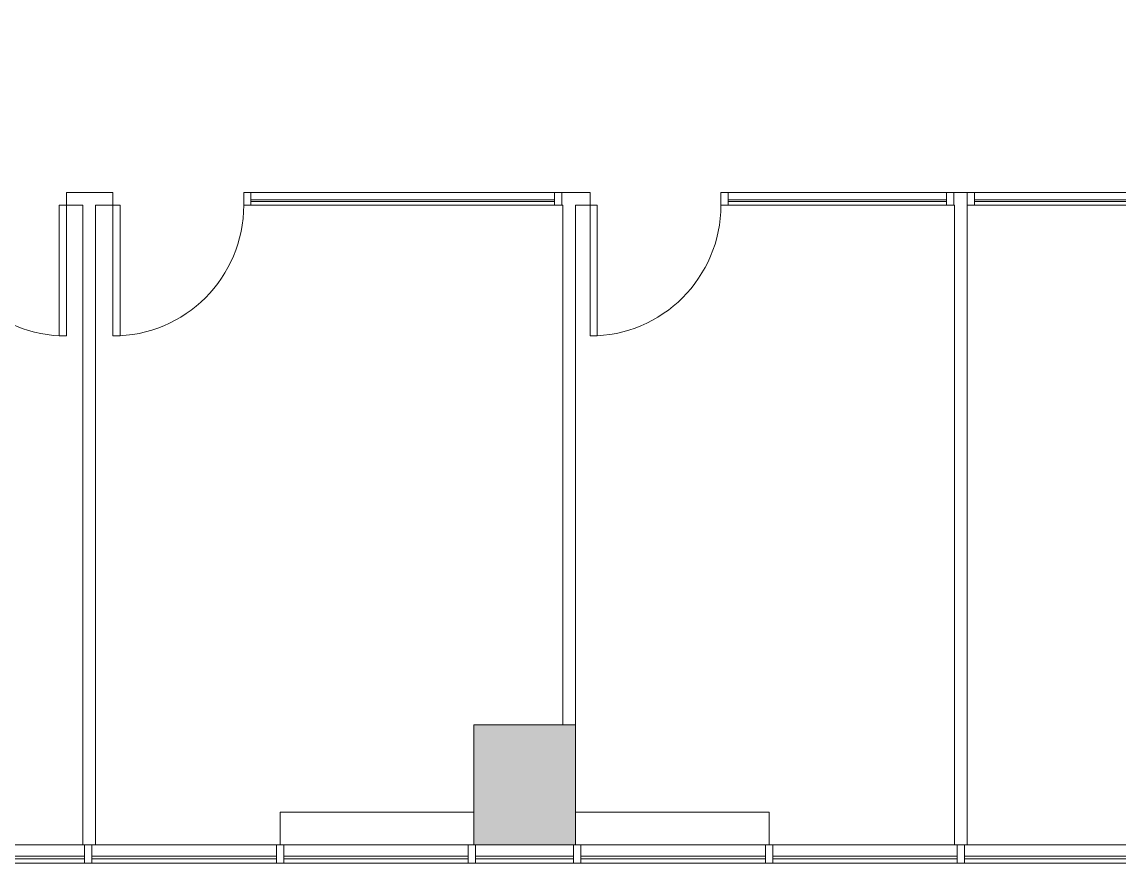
# Model space of a CAD drawing. Header units: inches. Extents: x 41 to 2552, y -541 to 533.
# Drawn here: x 1395.3 to 1697.1, y -541 to -309.6 of the extents above; entities that cross this region are included whole.
import ezdxf

# ---------------------------------------------------------------- set-up
doc = ezdxf.new("R2010")
doc.units = ezdxf.units.IN
doc.header["$MEASUREMENT"] = 0
for name, color, linetype, lineweight in [('A-DOOR', 31, 'Continuous', 9), ('A-DOOR-FRAM', 31, 'Continuous', 9), ('A-GLAZ', 151, 'Continuous', 9), ('A-GLAZ-EXST', 7, 'Continuous', 9), ('Bb-col', 7, 'Continuous', 9), ('Bb-cor', 7, 'Continuous', 9), ('CAD background - for revit_dwg', 8, 'Continuous', 9), ('I-WALL', 2, 'Continuous', 13), ('Mullion', 7, 'Continuous', 9)]:
    doc.layers.add(name, color=color, linetype=linetype, lineweight=lineweight)

# ---------------------------------------------------------------- blocks, each defined once
blk = doc.blocks.new('Single-Flush - With Sidelight - 36_ x 96_-1747842-New Construction - Partition Plan')
at = {"layer": 'A-DOOR', "color": 250, "lineweight": 20}
for p, q in [((-16, 37.75), (-18, 37.75)), ((-18, 1.75), (-18, 37.75)), ((-16, 37.75), (-16, 1.75)), ((-16, 1.75), (-18, 1.75))]:
    blk.add_line(p, q, dxfattribs=at)
at = {"layer": 'A-DOOR'}
blk.add_arc((-18, 1.75), 36, 360, 90, dxfattribs=at)
at = {"layer": 'A-DOOR-FRAM', "color": 250, "lineweight": 20}
blk.add_line((106.39, -1.75), (106.39, 1.75), dxfattribs=at)
at = {"layer": 'A-GLAZ', "color": 250, "lineweight": 20}
for p, q in [((104.39, 0.75), (20, 0.75)), ((20, 0.75), (20, 0.25)), ((20, 0.25), (104.39, 0.25)), ((104.39, 0.25), (104.39, 0.75))]:
    blk.add_line(p, q, dxfattribs=at)
blk = doc.blocks.new('Single-Flush - With Sidelight - 36_ x 96_-1747933-New Construction - Partition Plan')
at = {"layer": 'A-DOOR', "color": 250, "lineweight": 20}
for p, q in [((-16, -1.75), (-18, -1.75)), ((-18, -1.75), (-18, -37.75)), ((-16, -37.75), (-16, -1.75)), ((-16, -37.75), (-18, -37.75))]:
    blk.add_line(p, q, dxfattribs=at)
at = {"layer": 'A-DOOR'}
blk.add_arc((-18, -1.75), 36, 270, 0, dxfattribs=at)
at = {"layer": 'A-DOOR-FRAM', "color": 250, "lineweight": 20}
blk.add_line((105.48, 1.75), (105.48, -1.75), dxfattribs=at)
at = {"layer": 'A-GLAZ', "color": 250, "lineweight": 20}
for p, q in [((20, -0.75), (20, -0.25)), ((20, -0.25), (103.48, -0.25)), ((103.48, -0.75), (20, -0.75)), ((103.48, -0.25), (103.48, -0.75))]:
    blk.add_line(p, q, dxfattribs=at)
blk = doc.blocks.new('Single-Flush - With Sidelight - 36_ x 96_-1747986-New Construction - Partition Plan')
at = {"layer": 'A-DOOR', "color": 250, "lineweight": 20}
for p, q in [((-16, -1.75), (-18, -1.75)), ((-18, -1.75), (-18, -37.75)), ((-16, -37.75), (-16, -1.75)), ((-16, -37.75), (-18, -37.75))]:
    blk.add_line(p, q, dxfattribs=at)
at = {"layer": 'A-DOOR'}
blk.add_arc((-18, -1.75), 36, 270, 0, dxfattribs=at)
at = {"layer": 'A-DOOR-FRAM', "color": 250, "lineweight": 20}
blk.add_line((82.06, 1.75), (82.06, -1.75), dxfattribs=at)
at = {"layer": 'A-GLAZ', "color": 250, "lineweight": 20}
for p, q in [((20, -0.75), (20, -0.25)), ((20, -0.25), (80.06, -0.25)), ((80.06, -0.75), (20, -0.75)), ((80.06, -0.25), (80.06, -0.75))]:
    blk.add_line(p, q, dxfattribs=at)
blk = doc.blocks.new('Single-Flush - With Sidelight - 36_ x 96_-1748048-New Construction - Partition Plan')
at = {"layer": 'A-DOOR', "color": 250, "lineweight": 20}
for p, q in [((-16, 37.75), (-18, 37.75)), ((-18, 1.75), (-18, 37.75)), ((-16, 37.75), (-16, 1.75)), ((-16, 1.75), (-18, 1.75))]:
    blk.add_line(p, q, dxfattribs=at)
at = {"layer": 'A-DOOR'}
blk.add_arc((-18, 1.75), 36, 360, 90, dxfattribs=at)
at = {"layer": 'A-DOOR-FRAM', "color": 250, "lineweight": 20}
blk.add_line((105.74, -1.75), (105.74, 1.75), dxfattribs=at)
at = {"layer": 'A-GLAZ', "color": 250, "lineweight": 20}
for p, q in [((103.74, 0.75), (20, 0.75)), ((20, 0.75), (20, 0.25)), ((20, 0.25), (103.74, 0.25)), ((103.74, 0.25), (103.74, 0.75))]:
    blk.add_line(p, q, dxfattribs=at)
blk = doc.blocks.new('CAD background - for revit_dwg-1564186-New Construction - Partition Plan')
at = {"lineweight": 9}
h = blk.add_hatch(color=256, dxfattribs=at)
h.paths.add_polyline_path([(245.5, 5), (273.5, 5), (273.5, 38), (245.5, 38)], flags=0)
h.paths.add_polyline_path([(1713.13, 5), (1713.5, 5), (1713.5, 38), (1685.5, 38), (1685.5, 5), (1709.63, 5)], flags=0)
h.paths.add_polyline_path([(1925.5, 5), (1953.5, 5), (1953.5, 38), (1925.5, 38)], flags=0)
h.paths.add_polyline_path([(485.5, 5), (513.5, 5), (513.5, 38), (485.5, 38)], flags=0)
h.paths.add_polyline_path([(1233.5, 5), (1233.5, 38), (1205.5, 38), (1205.5, 5), (1230, 5)], flags=0)
h.paths.add_polyline_path([(2166, 5), (2194, 5), (2194, 33), (2166, 33)], flags=0)
h.paths.add_polyline_path([(1445.5, 5), (1473.5, 5), (1473.5, 38), (1445.5, 38)], flags=0)
h.paths.add_polyline_path([(969, 5), (993.5, 5), (993.5, 38), (965.5, 38), (965.5, 5)], flags=0)
h.paths.add_polyline_path([(725.5, 5), (753.5, 5), (753.5, 38), (725.5, 38)], flags=0)
h.paths.add_polyline_path([(726.5, 245), (751.5, 245), (751.5, 250), (755, 250), (755, 275.5), (726.5, 275.5)], flags=0)
h.paths.add_polyline_path([(2161, 245.5), (2194, 245.5), (2194, 273.5), (2161, 273.5)], flags=0)
h.paths.add_polyline_path([(38, 245.5), (38, 273.5), (5, 273.5), (5, 245.5)], flags=0)
h.paths.add_polyline_path([(1208.75, 246.5), (1232.5, 246.5), (1232.5, 272.25), (1208.75, 272.25), (1208.75, 248)], flags=0)
h.paths.add_polyline_path([(486.5, 246.5), (512.5, 246.5), (512.5, 272.5), (486.5, 272.5)], flags=0)
h.paths.add_polyline_path([(1709, 246.5), (1712.5, 246.5), (1712.5, 272.5), (1686.5, 272.5), (1686.5, 246.5), (1690, 246.5)], flags=0)
h.paths.add_polyline_path([(1947, 246.5), (1952.5, 246.5), (1952.5, 272.5), (1891.5, 272.5), (1891.5, 246.5), (1945.82, 246.5)], flags=0)
h.paths.add_polyline_path([(1448.23, 246.5), (1472.5, 246.5), (1472.5, 272.5), (1446.5, 272.5), (1446.5, 246.5)], flags=0)
h.paths.add_polyline_path([(1017.56, 250), (1022, 250), (1022, 272.5), (970, 272.5), (970, 250), (999, 250)], flags=0)
h.paths.add_polyline_path([(5, 485.5), (38, 485.5), (38, 513.5), (5, 513.5)], flags=0)
h.paths.add_polyline_path([(2194, 485.5), (2194, 513.5), (2161, 513.5), (2161, 485.5)], flags=0)
h.paths.add_polyline_path([(1943.5, 486.5), (1952.5, 486.5), (1952.5, 512.5), (1926.5, 512.5), (1926.5, 486.5)], flags=0)
h.paths.add_polyline_path([(1690, 486.5), (1712.5, 486.5), (1712.5, 512.5), (1686.5, 512.5), (1686.5, 486.5)], flags=0)
h.paths.add_polyline_path([(486.5, 486.5), (512.5, 486.5), (512.5, 512.5), (486.5, 512.5)], flags=0)
h.paths.add_polyline_path([(1454.52, 486.5), (1476.77, 486.5), (1476.77, 512.5), (1450.77, 512.5), (1450.77, 486.5), (1451.02, 486.5)], flags=0)
h.paths.add_polyline_path([(272.5, 486.5), (272.5, 512.5), (246.5, 512.5), (246.5, 486.5)], flags=0)
h.paths.add_polyline_path([(730, 486.5), (752.5, 486.5), (752.5, 512.5), (726.5, 512.5), (726.5, 486.5)], flags=0)
h.paths.add_polyline_path([(38, 725.5), (38, 753.5), (5, 753.5), (5, 725.5)], flags=0)
h.paths.add_polyline_path([(2194, 725.5), (2194, 753.5), (2161, 753.5), (2161, 725.5)], flags=0)
h.paths.add_polyline_path([(726.5, 726.5), (752.5, 726.5), (752.5, 752.5), (726.5, 752.5)], flags=0)
h.paths.add_polyline_path([(1926.5, 726.5), (1952.5, 726.5), (1952.5, 752.5), (1926.5, 752.5)], flags=0)
h.paths.add_polyline_path([(1686.5, 726.5), (1712.5, 726.5), (1712.5, 752.5), (1686.5, 752.5)], flags=0)
h.paths.add_polyline_path([(1476.77, 726.5), (1476.77, 752.5), (1450.77, 752.5), (1450.77, 726.5), (1472.5, 726.5)], flags=0)
h.paths.add_polyline_path([(246.5, 726.5), (272.5, 726.5), (272.5, 752.5), (246.5, 752.5)], flags=0)
h.paths.add_polyline_path([(486.5, 726.5), (512.5, 726.5), (512.5, 752.5), (486.5, 752.5)], flags=0)
h.paths.add_polyline_path([(2161, 965.5), (2194, 965.5), (2194, 993.5), (2161, 993.5), (2161, 988)], flags=0)
h.paths.add_polyline_path([(38, 965.5), (38, 993.5), (5, 993.5), (5, 965.5)], flags=0)
h.paths.add_polyline_path([(728.81, 966.5), (752.5, 966.5), (752.5, 992.5), (728.81, 992.5), (728.81, 991)], flags=0)
h.paths.add_polyline_path([(1232.5, 966.5), (1232.5, 992.5), (1206.5, 992.5), (1206.5, 966.5)], flags=0)
h.paths.add_polyline_path([(1472.5, 966.5), (1472.5, 992.5), (1446.5, 992.5), (1446.5, 966.5)], flags=0)
h.paths.add_polyline_path([(1952.5, 966.5), (1952.5, 992.5), (1926.5, 992.5), (1926.5, 966.5)], flags=0)
h.paths.add_polyline_path([(486.5, 966.5), (512.5, 966.5), (512.5, 992.5), (486.5, 992.5)], flags=0)
h.paths.add_polyline_path([(966.5, 966.5), (992.5, 966.5), (992.5, 992.5), (966.5, 992.5), (966.5, 988)], flags=0)
h.paths.add_polyline_path([(1712.5, 966.5), (1712.5, 992.5), (1686.5, 992.5), (1686.5, 966.5)], flags=0)
h.paths.add_polyline_path([(246.5, 966.5), (272.5, 966.5), (272.5, 992.5), (246.5, 992.5)], flags=0)
at = {"layer": 'A-GLAZ-EXST'}
for p, q in [((1052.11, 1.87), (1098.5, 1.87)), ((1052.11, 1.12), (1098.5, 1.12)), ((1100.5, 1.87), (1151.25, 1.87)), ((1100.5, 1.12), (1151.25, 1.12)), ((1153.25, 1.87), (1204, 1.87)), ((1153.25, 1.12), (1204, 1.12)), ((1206, 1.87), (1233, 1.87)), ((1206, 1.12), (1233, 1.12)), ((1235, 1.87), (1285.75, 1.87)), ((1235, 1.12), (1285.75, 1.12)), ((1287.75, 1.87), (1338.5, 1.87)), ((1287.75, 1.12), (1338.5, 1.12)), ((1340.5, 1.87), (1391.25, 1.87)), ((1340.5, 1.12), (1391.25, 1.12))]:
    blk.add_line(p, q, dxfattribs=at)
at = {"layer": 'Bb-col', "flags": 128}
for points in [[(1205.5, 5), (1205.5, 38), (1230, 38)], [(1233.5, 38), (1233.5, 5), (1205.5, 5)]]:
    blk.add_lwpolyline(points, dxfattribs=at)
at = {"layer": 'Bb-cor'}
for p, q in [((1098, 5), (810.25, 5)), ((1337.75, 5), (1101.5, 5)), ((1577.75, 5), (1341.25, 5))]:
    blk.add_line(p, q, dxfattribs=at)
at = {"layer": 'Bb-cor', "flags": 128}
blk.add_lwpolyline([(0, 1074.23), (0, 0), (2199, 0), (2199, 1074.23)], dxfattribs=at)
for points in [[(1152.25, 14), (1152.25, 5), (1205.5, 5), (1205.5, 14)], [(1233.5, 14), (1233.5, 5), (1286.75, 5), (1286.75, 14)]]:
    blk.add_lwpolyline(points, close=True, dxfattribs=at)
at = {"layer": 'Mullion'}
for p, q in [((1098.5, 5), (1098.5, 0)), ((1100.5, 5), (1100.5, 0)), ((1151.25, 0), (1151.25, 5)), ((1153.25, 0), (1153.25, 5)), ((1204, 0), (1204, 5)), ((1206, 0), (1206, 5)), ((1233, 0), (1233, 5)), ((1235, 0), (1235, 5)), ((1285.75, 0), (1285.75, 5)), ((1287.75, 0), (1287.75, 5)), ((1338.5, 5), (1338.5, 0)), ((1340.5, 5), (1340.5, 0))]:
    blk.add_line(p, q, dxfattribs=at)

msp = doc.modelspace()

# ---------------------------------------------------------------- linework, layer by layer
at = {"layer": 'I-WALL', "color": 250, "lineweight": 20}
for p, q in [((1420.31, -356.51), (1407.56, -356.51)), ((1407.56, -356.51), (1407.56, -360.01)), ((1420.31, -360.01), (1420.31, -356.51)), ((1458.31, -356.51), (1456.31, -356.51)), ((1456.31, -356.51), (1456.31, -360.01)), ((1458.31, -360.01), (1458.31, -356.51)), ((1551.56, -356.51), (1541.79, -356.51)), ((1541.79, -356.51), (1541.79, -360.01)), ((1551.56, -360.01), (1551.56, -356.51)), ((1589.56, -356.51), (1587.56, -356.51)), ((1587.56, -356.51), (1587.56, -360.01)), ((1589.56, -360.01), (1589.56, -356.51)), ((1657.33, -356.51), (1649.63, -356.51)), ((1649.63, -356.51), (1649.63, -360.01)), ((1657.33, -360.01), (1657.33, -356.51)), ((1407.56, -360.01), (1412.06, -360.01)), ((1412.06, -360.01), (1412.06, -536.01)), ((1415.56, -360.01), (1420.31, -360.01)), ((1415.56, -536.01), (1415.56, -360.01)), ((1456.31, -360.01), (1458.31, -360.01)), ((1541.79, -360.01), (1544.06, -360.01)), ((1544.06, -360.01), (1544.06, -503.01)), ((1547.56, -360.01), (1551.56, -360.01)), ((1547.56, -503.01), (1547.56, -360.01)), ((1587.56, -360.01), (1589.56, -360.01)), ((1649.63, -360.01), (1651.81, -360.01)), ((1651.81, -360.01), (1651.81, -536.01)), ((1655.31, -360.01), (1657.33, -360.01)), ((1655.31, -536.01), (1655.31, -360.01)), ((1544.06, -503.01), (1547.56, -503.01)), ((1412.06, -536.01), (1415.56, -536.01)), ((1651.81, -536.01), (1655.31, -536.01))]:
    msp.add_line(p, q, dxfattribs=at)
at = {"layer": 'I-WALL'}
for p, q in [((1458.31, -356.51), (1541.79, -356.51)), ((1589.56, -356.51), (1649.63, -356.51)), ((1657.33, -356.51), (1741.06, -356.51)), ((1541.79, -360.01), (1458.31, -360.01)), ((1649.63, -360.01), (1589.56, -360.01)), ((1741.06, -360.01), (1657.33, -360.01))]:
    msp.add_line(p, q, dxfattribs=at)

# ---------------------------------------------------------------- block references
at = {"layer": 'A-DOOR', "lineweight": 13, "rotation": 180}
for name, p in [('Single-Flush - With Sidelight - 36_ x 96_-1747842-New Construction - Partition Plan', (1389.56, -358.26)), ('Single-Flush - With Sidelight - 36_ x 96_-1748048-New Construction - Partition Plan', (1761.06, -358.26))]:
    msp.add_blockref(name, p, dxfattribs=at)
at = {"layer": 'A-DOOR', "lineweight": 13}
for name, p in [('Single-Flush - With Sidelight - 36_ x 96_-1747933-New Construction - Partition Plan', (1438.31, -358.26)), ('Single-Flush - With Sidelight - 36_ x 96_-1747986-New Construction - Partition Plan', (1569.56, -358.26))]:
    msp.add_blockref(name, p, dxfattribs=at)
at = {"layer": 'CAD background - for revit_dwg', "color": 7}
msp.add_blockref('CAD background - for revit_dwg-1564186-New Construction - Partition Plan', (314.06, -541.01), dxfattribs=at)

doc.saveas('drawing.dxf')
